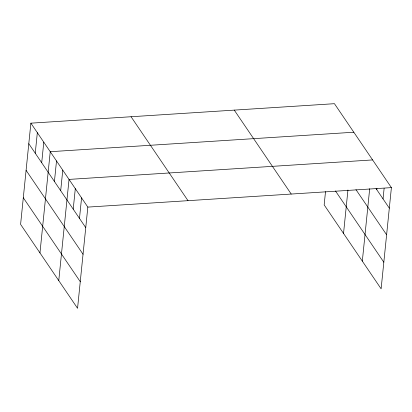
<?xml version="1.0" encoding="UTF-8"?>
<svg xmlns="http://www.w3.org/2000/svg" width="412" height="412" viewBox="0 0 412 412"><rect width="100%" height="100%" fill="white"/><g stroke="black" fill="none" stroke-linecap="round" stroke-linejoin="round"><path stroke-width="0.62" d="M30.879 123.167L20.6 224.375L77.554 308.31L87.833 207.102L30.879 123.167L334.446 103.69L391.4 187.625L381.121 288.833L324.167 204.898L325.516 191.59M35.247 153.223L37.337 132.679M41.705 162.735L43.79 142.192M39.964 252.911L50.243 151.704L353.81 132.226M54.425 181.476L56.511 160.938M60.688 190.71L62.773 170.171M58.761 280.613L69.041 179.405L372.603 159.923M73.218 209.172L75.303 188.634M79.485 218.406L81.571 197.868M343.531 233.434L347.944 189.983M362.323 261.136L369.682 188.706M376.784 189.695L376.908 188.454M383.047 198.929L384.123 188.351M87.833 207.102L391.4 187.625M376.089 188.67L389.314 208.163M355.978 189.649L386.611 234.783M335.476 190.962L383.824 262.212M234.268 110.117L291.222 194.052M131.057 116.74L188.011 200.675M28.794 143.711L85.748 227.64M26.09 170.331L83.044 254.261M23.304 197.755L80.258 281.69"/></g></svg>
